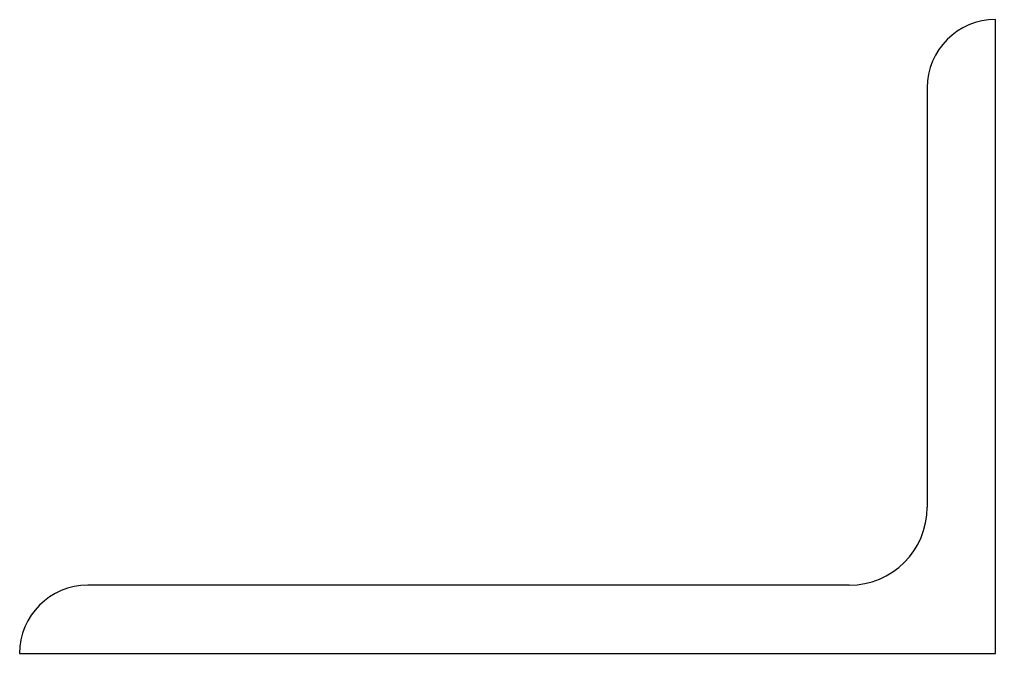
# Model space of a CAD drawing. Extents: x -100 to 0, y 0 to 65.
import ezdxf

# ---------------------------------------------------------------- set-up
doc = ezdxf.new("R2010")
doc.units = 0
doc.layers.get('0').update_dxf_attribs({"linetype": 'CONTINUOUS'})

msp = doc.modelspace()

# ---------------------------------------------------------------- linework, layer by layer
at = {"linetype": 'CONTINUOUS'}
for p, q in [((0, 0), (0, 65)), ((0, 0), (0, 65)), ((-7, 58), (-7, 15)), ((-15, 7), (-93, 7)), ((-100, 0), (0, 0)), ((-100, 0), (0, 0))]:
    msp.add_line(p, q, dxfattribs=at)
for centre, radius, start, end in [((0, 58), 7, 90, 180), ((-15, 15), 8, 270, 0), ((-93, 0), 7, 90, 180)]:
    msp.add_arc(centre, radius, start, end, dxfattribs=at)

doc.saveas('drawing.dxf')
